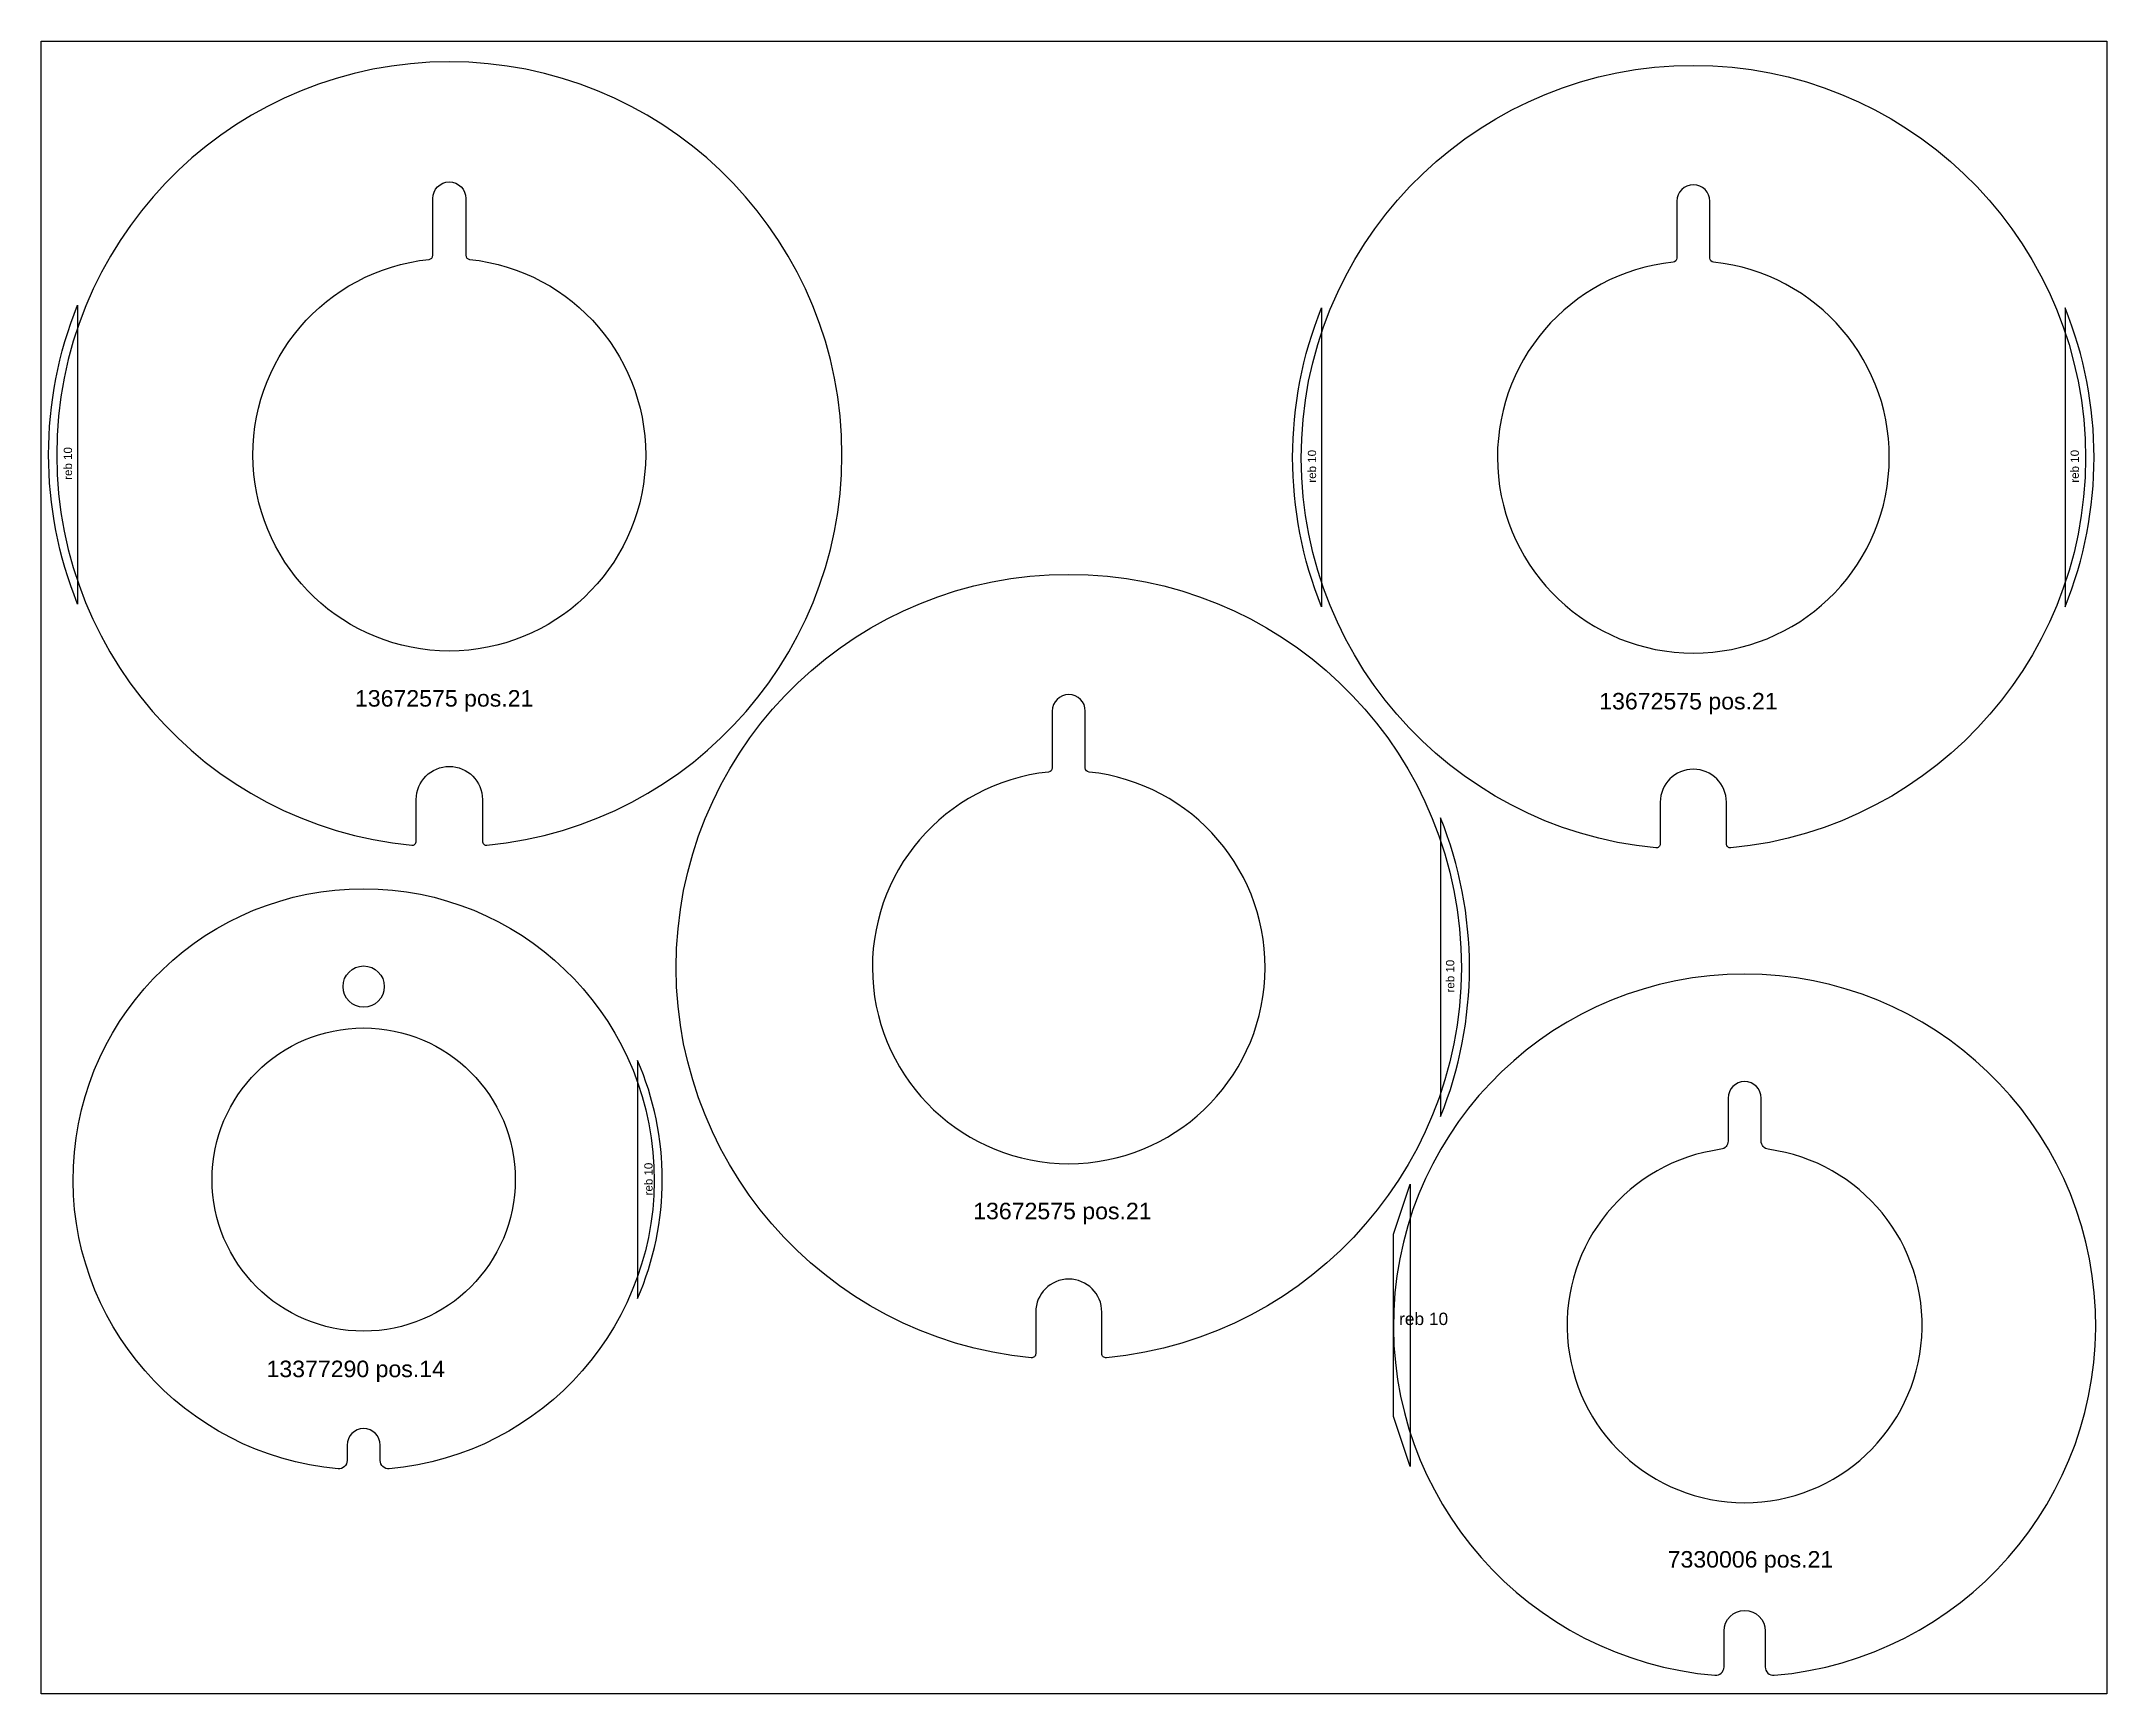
# Model space of a CAD drawing. Header units: millimetres. Extents: x 14368 to 16868, y -58 to 1942.
import ezdxf

# ---------------------------------------------------------------- set-up
doc = ezdxf.new("R2010")
doc.units = ezdxf.units.MM
for name, color, linetype in [('13672575', 7, 'Continuous'), ('Des.', 7, 'Continuous'), ('Des.11824973', 7, 'Continuous'), ('Rebaixo', 6, 'Continuous'), ('Rebaixo @ 1', 6, 'Continuous'), ('Texto', 3, 'Continuous')]:
    doc.layers.add(name, color=color, linetype=linetype)
doc.styles.get("Standard").update_dxf_attribs({"font": 'arial.ttf'})

msp = doc.modelspace()

# ---------------------------------------------------------------- linework, layer by layer
msp.add_lwpolyline([(14368.1, 1942.2), (16868.1, 1942.2), (16868.1, -57.8), (14368.1, -57.8)], close=True)
at = {"layer": '13672575', "color": 254}
for points in [[(14816.5, 969.1, 0.442587), (14822, 974.1), (14822, 1024.5, -1), (14902, 1024.5), (14902, 974.1, 0.442587), (14907.5, 969.1, 20.840906)], [(16413.3, 965.8, -0.442587), (16407.8, 970.7), (16407.8, 1021.1, 1), (16327.8, 1021.1), (16327.8, 970.7, -0.442587), (16322.4, 965.8, -20.840906)], [(14837.5, 1678.2, 0.384278), (14842, 1683.2), (14842, 1752, -1), (14882, 1752), (14882, 1683.2, 0.384278), (14886.5, 1678.2, -19.348316)], [(16392.3, 1674.8, -0.384278), (16387.8, 1679.8), (16387.8, 1748.6, 1), (16347.8, 1748.6), (16347.8, 1679.8, -0.384278), (16343.4, 1674.8, 19.348316)], [(15657.3, 348.7, -0.442587), (15651.8, 353.6), (15651.8, 404, 1), (15571.8, 404), (15571.8, 353.6, -0.442587), (15566.3, 348.7, -20.840906)], [(15636.3, 1057.7, -0.384278), (15631.8, 1062.7), (15631.8, 1131.5, 1), (15591.8, 1131.5), (15591.8, 1062.7, -0.384278), (15587.3, 1057.7, 19.348316)]]:
    msp.add_lwpolyline(points, format="xyb", close=True, dxfattribs=at)
at = {"layer": 'Des.', "color": 254}
msp.add_lwpolyline([(14789.2, 214.4, -0.440218), (14778.3, 224.4), (14778.3, 243, 1), (14738.3, 243), (14738.3, 224.4, -0.440218), (14727.4, 214.4, -22.722658)], format="xyb", close=True, dxfattribs=at)
for centre, radius in [((14758.3, 798), 25), ((14758.3, 564.5), 183.5)]:
    msp.add_circle(centre, radius, dxfattribs=at)
at = {"layer": 'Des.11824973', "color": 254}
for points in [[(16454.9, 18), (16454.9, -25.5, 0.439167), (16465.7, -35.5, 23.672042), (16394, -35.5, 0.439167), (16404.9, -25.5), (16404.9, 18, -1)], [(16409.9, 663), (16409.9, 611, -0.375565), (16401.2, 601.1, 14.933034), (16458.5, 601.1, -0.375565), (16449.9, 611), (16449.9, 663, 1)]]:
    msp.add_lwpolyline(points, format="xyb", close=True, dxfattribs=at)
at = {"layer": 'Rebaixo', "color": 254}
for points in [[(14412, 1622.9), (14412, 1261.1, -0.193476)], [(15917.8, 1619.5), (15917.8, 1257.7, -0.193476)], [(16817.8, 1619.5), (16817.8, 1257.7, 0.193476)], [(16061.8, 1002.4), (16061.8, 640.6, 0.193476)], [(15089.8, 708.7), (15089.8, 420.4, 0.208063)]]:
    msp.add_lwpolyline(points, format="xyb", close=True, dxfattribs=at)
msp.add_lwpolyline([(16004.9, 498.4), (16024.9, 558.9), (16024.9, 217.1), (16004.9, 277.6)], close=True, dxfattribs=at)

# ---------------------------------------------------------------- texts
at = {"layer": 'Rebaixo', "color": 254, "char_height": 10, "rotation": 90}
for width, insert, attachment_point in [(83.207, (14405.4, 1411.4), 7), (83.207, (15911.3, 1408), 7), (83.207, (16824.4, 1408), 1), (83.207, (16068.4, 790.9), 1), (94.825, (15098, 545.3), 1)]:
    msp.add_mtext_dynamic_manual_height_columns('reb 10', width=width, gutter_width=12.5, heights=[0], dxfattribs=dict(at, insert=insert, attachment_point=attachment_point))
at = {"layer": 'Rebaixo @ 1', "color": 254, "insert": (16071, 403.4), "char_height": 15, "attachment_point": 3}
msp.add_mtext_dynamic_manual_height_columns('reb 10', width=61.888, gutter_width=12.5, heights=[0], dxfattribs=at)
at = {"layer": 'Texto', "color": 254, "char_height": 20, "attachment_point": 1}
for s, width, insert in [('13672575 pos.21', 288.466, (14747.8, 1156.9)), ('13672575 pos.21', 288.466, (16253.9, 1153.5)), ('13672575 pos.21', 288.466, (15496.1, 536.4)), ('13377290 pos.14', 244.392, (14640.7, 345.3)), ('7330006 pos.21', 373.651, (16336.7, 114.8))]:
    msp.add_mtext_dynamic_manual_height_columns(s, width=width, gutter_width=12.5, heights=[0], dxfattribs=dict(at, insert=insert))

doc.saveas('drawing.dxf')
